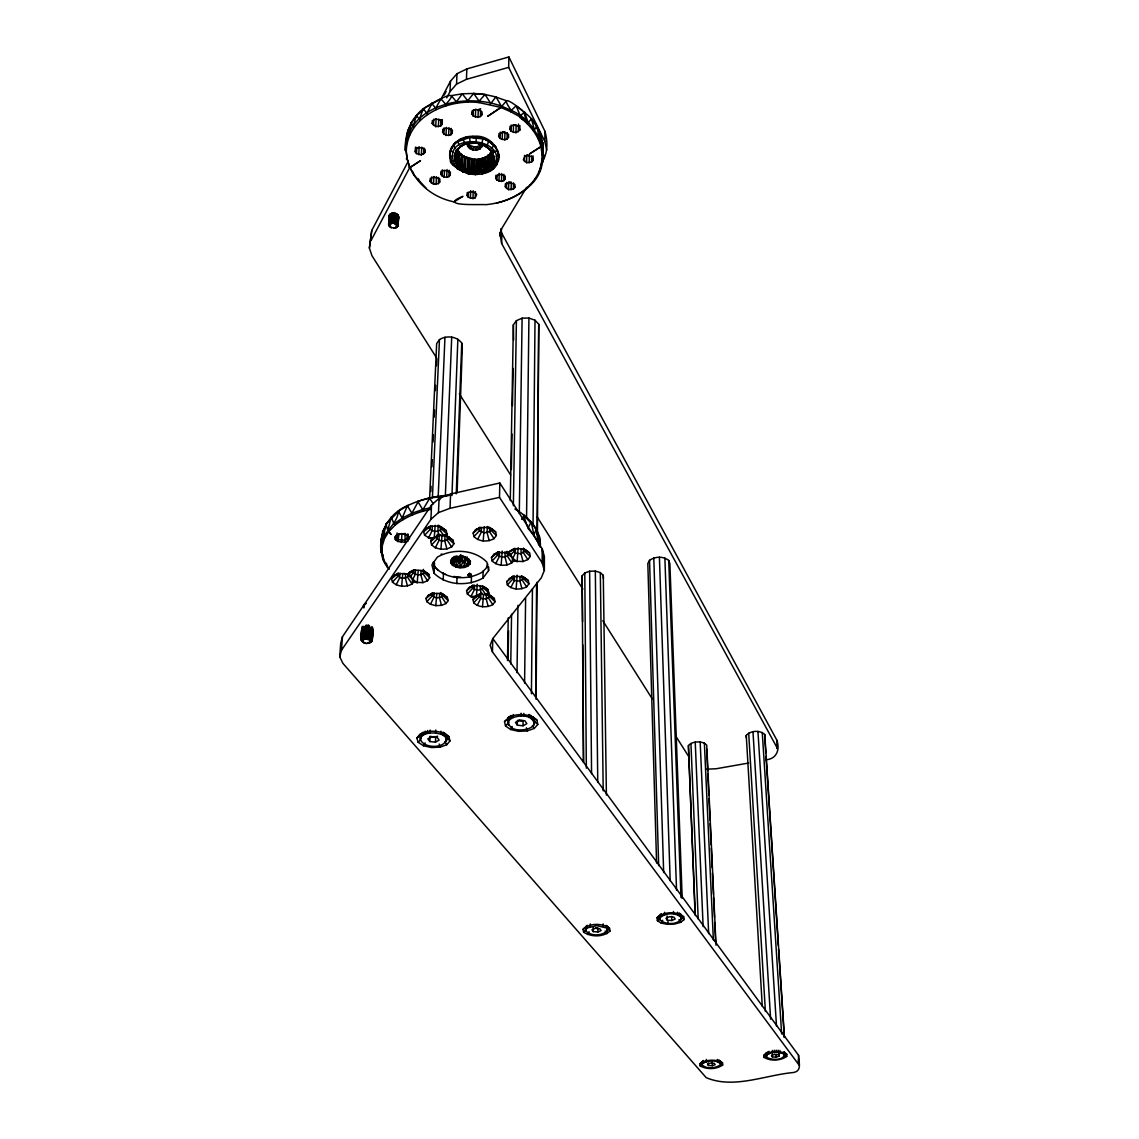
<?xml version="1.0" encoding="UTF-8"?>
<svg xmlns="http://www.w3.org/2000/svg" width="1139" height="1139" viewBox="0 0 1139 1139"><rect width="100%" height="100%" fill="white"/><g stroke="black" fill="none" stroke-linecap="round" stroke-linejoin="round"><path stroke-width="1.5" d="M784.401 1052.365L786.807 1054.287L786.736 1056.451C780.3 1060.808 770.676 1061.391 763.956 1057.348L763.956 1055.184L766.077 1053.091M492.461 651.935L490.14 645.286L492.717 638.68L541.324 577.786L544.342 570.44L544.414 556.515L542.249 548.884L499.822 483.007L450.574 493.999L439.084 498.341L431.539 505.061L342.455 636.772L340.703 643.321L339.735 656.747L342.867 663.297L706.18 1077.636C733.587 1089.34 765.323 1074.988 793.598 1072.497C802.668 1070.817 798.382 1061.505 798.581 1055.383L492.76 638.523L492.461 651.935L799.265 1065.321M541.367 163.091C548.001 153.922 547.959 141.777 544.926 131.27L508.891 56.95L466.833 68.924L456.981 73.722L450.474 81.196L440.537 100.047M451.884 559.121L451.856 561.798C455.116 567.464 465.025 567.706 469.069 562.794L469.296 560.545L467.773 558.409L470.393 561.385L470.136 563.933C465.936 569.087 457.607 568.632 452.439 565.2L450.702 562.808L450.916 560.26L453.037 558.067L457.138 556.373L453.037 558.067M544.115 158.549L544.143 155.146M546.72 150.191L544.855 141.549L544.926 131.27M531.116 718.524C524.666 712.701 500.078 717.584 511.326 727.494C517.761 733.189 542.121 728.462 531.116 718.524L531.144 715.548M531.429 693.779L532.44 588.82M533.052 524.794L535.017 320.23L528.923 318.037L522.103 318.18L516.408 320.657L513.376 324.757L510.286 500.619M532.767 719.677L532.796 716.716L533.949 718.026L533.92 720.987M533.949 725.159L534.547 720.83M534.518 723.778L534.533 719.407M535.672 697.153L536.597 583.481M537.024 531.984L538.733 324.188L535.017 320.23M536.099 699.346L537.038 582.342M537.437 534.476L538.733 324.188M543.944 569.044L542.136 562.808L542.249 548.884L544.342 570.44M533.024 160.499L532.084 156.755L527.329 155.417L524.979 156.228L523.356 159.787L526.645 162.706L531.571 162.094L533.024 160.499L533.08 155.858M529.009 717.556L529.037 714.594M522.331 577.103L522.288 580.178L526.602 586.841C520.608 590.045 512.322 589.959 507.353 584.933L506.684 581.63L512.009 576.918M521.064 716.217L521.107 713.256M523.484 548.101L523.413 552.757L527.827 559.576L523.029 561.541L513.618 561.128C508.179 566.866 497.643 566.496 492.148 560.957L491.436 557.541L493.771 554.422L498.398 551.874L491.436 557.541M529.236 162.905L529.336 155.175L526.759 154.975L526.645 162.706M523.015 725.799L523.072 721.058L517.419 720.432L517.348 725.173L523.015 725.799L526.844 723.649L525.022 720.873L519.341 720.232L515.497 722.397L517.348 725.173M523.883 716.374L523.912 713.413M524.595 683.101L525.606 598.032M526.545 518.288L528.923 318.037M531.571 162.094L531.642 155.915M777.069 748.337L776.898 740.25L501.886 233.438L500.719 228.797M776.898 740.25C780.101 749.562 776.741 759.144 765.764 759.784M518.16 547.674L517.134 561.826L508.578 554.593L508.25 552.885L510.884 554.65L513.618 561.128M517.006 672.651L517.974 605.293M519.299 513.134L522.103 318.18M524.495 161.567L524.581 155.388M520.01 576.519L519.939 581.118L521.904 588.721M521.092 549.083L521.021 553.739L523.029 561.541M512.721 576.135L512.664 579.21L507.353 584.933M510.03 126.329L509.973 129.447L511.155 131.298L515.981 132.679L519.825 130.188L519.897 125.532M513.646 548.642L513.589 551.746L510.884 554.65L506.471 551.475M511.098 718.438L511.14 715.477M514.458 575.964L514.387 580.563L510.813 587.624M515.426 548.5L515.355 553.155L512.678 558.452L511.795 562.951L507.396 556.159L507.481 551.504M513.162 717.499L513.219 714.523M517.149 575.124L516.138 589.005M505.374 183.749L505.317 186.824L508.578 189.658L513.418 189.06L514.842 187.508L514.899 184.433M515.981 132.679L516.124 124.906L513.49 124.706L513.347 132.48M507.481 660.492L508.236 617.865M508.079 659.21L508.578 630.835M511.383 469.467L511.995 434.002M512.479 405.641L513.134 368.395M513.618 340.02L513.376 324.757M507.852 723.678L507.866 719.307L509.517 716.616L509.475 719.592M508.364 720.873L508.407 717.912M518.359 131.839L518.487 124.066M508.478 725.059L507.866 719.307M510.756 664.009L511.568 614.192M513.362 505.673L516.408 320.657M382.163 553.084L381.081 552.144C378.333 532.184 389.31 512.849 408.218 505.36L398.436 511.098C397.354 524.908 383.017 531.201 381.223 544.684L382.305 545.738L382.163 553.084L384.042 560.36L387.872 567.379C380.625 559.833 380.511 548.514 381.48 538.69L382.69 537.836M493.073 150.818L490.055 154.534L489.927 166.92L488.332 169.028L486.951 168.971L485.043 168.145L485.385 156.826L490.026 155.217L493.059 151.501M492.418 151.373L492.005 164.372L490.083 164.116L490.169 166.764L488.332 169.028L489.77 170.651L481.384 173.897C510.343 169.967 498.91 133.206 472.984 136.353C460.469 135.527 445.776 146.518 450.603 160.072C447.143 165.91 478.679 178.795 466.99 172.715M511.126 189.843L511.283 182.14L508.734 181.955L508.578 189.658M505.104 552.486L505.018 557.142L507.04 564.901M513.418 189.06L513.532 182.895M488.574 156.157L484.146 158.321L483.89 170.708L486.88 169.953L488.36 171.234L493.102 168.757L498.626 159.901L498.782 154.861L495.636 146.475L491.322 143.486L491.507 142.318L479.733 137.036L472.956 137.577L472.984 136.353L455.329 142.432L449.976 151.459L450.603 160.072L453.251 164.799L463.929 172.174L457.451 168.871L453.479 163.674L453.251 164.799M455.287 165.682C436.536 127.71 520.053 139.029 489.813 170.309L493.102 168.757L489.77 170.651L487.392 168.6L487.649 156.641L480.345 159.716L475.988 160.001M498.996 133.505L498.925 136.694L500.078 138.488L504.791 139.826L507.083 139.015L507.211 132.637M542.136 562.808L499.508 497.373L499.822 483.007M544.855 141.549L508.663 67.372L508.891 56.95M506.456 188.547L506.584 182.397M499.452 551.902L499.352 556.558L495.707 563.762M507.083 139.015L508.507 137.42L508.564 134.231M502.199 551.077L501.16 565.2M511.155 131.298L511.269 125.076M777.467 748.465L501.658 243.504L501.886 233.438M495.864 175.292L495.778 178.467L496.917 180.161L501.516 181.428L503.751 180.66L503.894 174.338M504.791 139.826L504.961 131.853L502.413 131.668L502.228 139.627M503.751 180.66L505.132 179.136L505.203 175.976M497.643 552.045L497.586 555.149L492.148 560.957M489.613 528.581L489.528 531.728L494.013 538.662C487.791 542.178 479.092 541.893 473.952 536.583L473.169 533.024L475.518 529.777L480.302 527.272L473.169 533.024M488.645 570.539L486.823 562.082C474.109 549.169 452.696 548.428 437.39 557.071L431.909 564.844L434.073 573.273C446.844 585.702 467.716 586.485 482.922 578.142L488.645 570.539L488.731 567.065M488.645 593.504L488.531 598.075L492.788 604.652C486.851 607.813 478.736 607.642 473.739 602.802L472.998 599.598L474.038 597.69L482.053 593.148L476.429 595.968L470.863 596.665L467.332 594.003L466.577 590.757L468.798 587.781L473.383 585.204L466.577 590.757M499.01 181.258L499.195 173.356M500.078 138.488L500.235 132.11M501.658 243.504L499.765 232.427M501.516 181.428L501.687 173.541M457.195 151.131C459.914 154.548 463.416 157.438 467.474 157.623L468.755 158.933L471.076 158.634L472.699 159.716L472.386 172.174L470.863 172.502C448.182 170.565 451.428 142.019 472.116 142.802C486.026 140.296 503.011 158.278 488.332 169.028L489.827 166.906L490.055 154.534L492.205 152.441M471.076 158.634L470.678 169.953L472.386 172.174L472.927 159.745L480.345 159.716L484.573 158.221L485.385 156.826L484.203 170.651L476.714 172.843L465.296 170.907L463.772 167.419L464.199 156.1M482.922 578.142L483.093 571.194M484.289 526.617L483.192 540.982M483.506 594.558L482.509 606.76M487.278 526.474L487.122 532.739L489.186 540.683M486.353 594.43L486.239 599L488.204 606.489M496.917 180.161L497.031 175.42M415.208 151.772L416.632 148.184L418.938 147.358L423.808 148.711L425.004 152.498L421.345 154.932L416.475 153.58L415.208 151.772L415.479 147.116M456.07 556.387L456.198 561.356M470.863 172.502L468.741 171.334L469.183 158.99L468.143 171.163L468.755 158.933L468.4 171.405L470.678 169.953L470.863 172.502L472.087 171.975L472.699 159.716L463.459 157.025M490.169 154.562L488.175 155.018L487.862 166.337L489.927 166.92L491.578 165.967L492.247 152.014L490.026 155.217L485.684 157.353L487.435 156.684L486.88 169.953L482.352 171.875L476.714 172.843L472.614 172.117L474.436 170.366L474.821 159.047L474.536 160.101L468.755 158.933M460.811 561.783L460.839 555.206M465.58 556.729L465.481 561.655M479.59 527.542L479.505 530.674L473.952 536.583M492.247 152.014L490.396 152.783L490.026 166.906L490.382 154.477M490.169 166.764L490.354 159.659M479.092 594.088L479.006 597.135L473.739 602.802M481.47 527.428L481.341 532.141L477.625 539.487M480.074 585.603L480.943 593.974L490.895 595.896L494.354 598.544L495.052 601.748L492.788 604.652M490.197 166.536L492.176 164.187L491.934 150.234L492.518 155.075M492.504 151.587L491.578 165.967L490.083 164.116M492.561 151.06L492.432 158.791L493.714 161.923L492.005 164.372L492.418 151.9L490.51 154.335L490.396 152.783M480.914 592.365L480.743 598.459L477.227 605.421M476.002 142.916L484.047 145.137L487.862 147.956C490.297 149.237 495.351 153.922 492.432 155.915L493.856 158.349L493.714 161.923L492.176 163.945L493.5 158.264M482.324 586.201L482.253 589.262L485.385 594.117L490.895 595.896L487.563 593.69L494.354 598.544M455.685 561.328L455.757 556.33M472.742 585.247L472.642 588.308L467.332 594.003M474.536 585.062L474.408 589.646L470.863 596.665L474.038 597.69M487.307 168.729L487.649 156.641M489.827 166.906L487.563 168.586L488.175 155.018M477.241 584.222L476.429 595.968L472.998 599.598L479.761 594.074M716.018 945.242L706.75 745.148L704.372 743.098C699.175 741.247 692.412 741.261 688.412 745.561L695.075 914.176M480.672 171.59L482.352 171.875L483.776 170.651L484.146 158.321L482.124 158.136C483.619 165.312 482.48 176.488 472.386 172.174L472.927 159.745L465.253 157.638L464.669 170.038L461.566 168.188L461.936 155.744L461.366 168.145L464.456 169.768L465.054 157.552L464.669 170.038L467.061 168.956L467.474 157.623M480.501 171.775L481.057 159.246L482.124 158.136M471.275 582.897L471.475 575.964M484.004 170.722L484.573 158.221M457.252 150.804L459.117 151.701L459.159 153.808L461.366 154.092L461.765 155.63L461.366 168.145L461.366 154.092L459.174 153.395L457.081 150.675L462.391 156.214M457.223 150.448L463.488 156.328L474.564 159.417L473.126 159.702L472.699 172.046L476.33 172.288L476.728 159.873M472.016 110.953L471.902 114.085L473.126 115.964L478.038 117.374L478.295 109.572L480.672 108.718M473.126 159.702L472.614 172.117L476.714 172.843L477.141 159.787L484.146 158.321L476.956 159.859M470.136 563.933L467.517 559.947L464.128 561.299L464.385 567.478M464.769 561.712L464.926 556.786L461.039 556.088L468.684 558.978M465.011 561.741L465.182 556.772M465.267 561.712L465.438 556.757M476.33 172.288L478.195 170.209L478.551 158.891M478.038 117.374L480.416 116.52L480.615 110.284M467.189 143.557L467.688 146.319C470.236 150.305 475.846 151.174 479.846 148.938L480.63 145.393M466.99 560.303L467.104 556.957M484.146 158.321L480.345 159.716L485.684 157.353M476.714 172.843L480.074 171.718L480.459 159.375L480.288 171.818L480.686 159.389L480.174 171.775L478.195 170.209M480.416 116.52L481.868 114.84L481.968 111.722M493.401 158.392L493.714 161.923L492.874 153.096L487.378 147.102L489.855 149.28M456.967 153.793L456.896 164.529L460.498 168.159L464.669 170.038M472.087 171.975L472.514 159.631M460.128 561.769L460.355 555.191M460.355 561.812L460.583 555.191M475.376 117.175L475.646 109.372L480.772 110.896L481.868 114.84M460.854 561.798L461.081 555.22M467.232 192.477L467.118 195.552L468.3 197.261L472.984 198.542L473.24 190.854M462.662 562.324L462.875 555.633M472.984 198.542L475.248 197.773L475.447 191.623M472.699 172.046L476.116 172.16L476.529 159.816M430.101 181.372L431.524 177.898L433.802 177.1L438.572 178.41L439.711 182.069L438.358 183.621L433.532 184.233L430.101 181.372L430.257 178.282M432.194 123.553L433.674 119.851L436.023 118.997L440.964 120.392L442.131 124.308L440.736 125.973L435.724 126.614L432.194 123.553L432.35 120.435M463.772 167.419L460.498 168.159L456.896 164.529L455.301 160.215L455.415 157.082M456.269 493.813L461.736 343.038C456.711 336.162 446.417 335.236 439.455 339.593L436.65 343.608L429.645 497.957M454.048 561.456L454.233 556.43L453.906 559.833M468.77 158.492L468.143 171.163L465.296 170.907L465.467 157.666L468.585 158.819M457.095 492.746L462.32 347.552L461.736 343.038M468.3 197.261L468.456 192.662M456.782 583.624L457.024 576.69M473.126 115.964L473.354 109.728M470.435 198.357L470.706 190.683M458.305 562.153L458.476 557.128M487.478 168.615L487.819 156.527M456.867 153.651L456.511 163.048L458.661 163.034L458.504 165.454L458.149 163.076L456.896 164.529M457.252 149.693L457.522 149.038L457.066 160.371L455.372 160.229L454.376 155.829L455.728 151.53L458.419 149.28C460.911 143.728 470.094 142.446 475.917 142.916L464.555 144.368M451.955 495.508L457.864 339.18M445.918 737.474L442.943 735.082L443.057 732.135L446.018 734.541L445.918 737.474C448.296 750.573 415.536 748.878 420.761 734.441L420.334 740.108M464.926 157.41L464.456 169.768L461.679 168.159L462.149 155.815L464.313 156.314M444.68 736.207L444.794 733.26M446.26 741.546L446.83 737.26M446.716 740.208L446.716 735.894M389.182 215.926L388.812 225.465L391.247 227.7L395.39 227.828L396.799 225.451L393.482 223.087L393.923 212.908M394.421 223.272L395.19 213.121M443.199 580.121L443.47 573.173M445.05 534.817L444.794 541.068L446.887 548.955L451.628 546.962L453.892 543.787L453.066 540.27L447.114 535.956M459.373 153.494L458.775 165.853L460.925 165.426L460.498 168.159L461.679 155.474L459.686 153.58M447.342 535.373L447.171 540.071L451.628 546.962M442.943 735.082L440.793 734.142L440.907 731.195M339.735 656.747L341.486 650.241L430.912 519.313L438.472 512.621L450.033 508.307L450.574 493.999M446.687 97.854L450.019 91.576L456.554 84.115L466.435 79.331L466.833 68.924M484.374 158.293L483.89 170.708L481.783 169.455L482.352 171.875M393.482 223.087L392.514 223.087L392.3 221.379L392.642 212.95M395.29 223.643L396.372 213.562M455.529 156.698L456.483 162.72L457.066 160.371M440.409 527.272L440.28 530.404L443.569 535.487L449.336 537.366C443.584 534.49 436.579 534.718 431.738 539.317L430.713 541.395L431.596 544.912L435.354 547.788L440.935 549.269L446.887 548.955M456.91 154.206L456.511 163.048L454.788 160.3L455.315 156.954M456.369 149.793L456.169 154.662L454.703 157.011L454.788 160.3L456.483 162.72L456.853 153.893M455.187 160.086L455.358 156.556L454.788 160.3L454.76 157.139L455.244 159.759L456.554 149.437M439.668 593.291L439.483 597.861L441.491 605.364L446.018 603.528L448.168 600.623L447.356 597.406L440.622 592.536M442.074 534.974L440.935 549.269M440.793 734.142L435.625 733.003L435.753 730.056M435.497 742.172L435.682 737.46L437.49 736.42L435.682 737.46L430.044 736.848L429.844 741.56L435.497 742.172L439.127 740.079L437.105 737.36L430.029 736.335M445.377 495.28L451.713 337.03M459.117 151.701L458.775 165.853L459.188 153.11M441.861 593.889L441.747 596.936L446.018 603.528M361.974 629.055C358.856 636.388 361.319 646.838 370.346 642.424L370.047 640.132L366.103 639.036L366.502 625.254M367.982 625.283L367.228 639.079M368.31 639.292L369.435 625.525M440.836 174.452L442.259 171.035L444.481 170.266L449.15 171.548L450.247 175.135L448.908 176.673L444.167 177.257L440.836 174.452L440.992 171.291M442.615 132.451L444.068 128.878L446.36 128.052L451.144 129.405L452.254 133.178L450.887 134.786L446.032 135.413L442.615 132.451L442.772 129.262M452.254 133.178L452.397 129.988M434.073 573.273L434.514 562.823M420.633 737.389L423.139 735.011L427.467 733.402L427.595 730.455M434.144 592.75L433.945 597.32L430.442 604.296L426.84 601.677L425.972 598.459L428.093 595.526L432.792 592.921L425.972 598.459M438.202 496.49L444.965 337.172M437.348 534.333L437.148 539.032L431.596 544.912M438.472 512.621L439.084 498.341M456.554 84.115L456.981 73.722M438.159 525.15L437.903 531.429L438.956 535.401L440.209 534.661L434.258 537.523L430.713 541.395L437.832 535.672M427.467 733.402L430.072 732.975L430.2 730.028M436.821 593.433L435.796 605.649L430.442 604.296M439.284 534.219L439.028 540.484L435.354 547.788M455.329 156.413L454.788 160.3M455.244 159.759L455.386 156.228M369.278 639.648L370.218 637.968L370.673 627.689M391.247 227.7L389.737 225.451L391.602 223.272L391.46 213.235M396.016 224.155L396.97 222.803L397.354 214.217M430.328 526.218L430.186 529.364L424.591 535.273L431.738 539.317M430.912 519.313L431.539 505.061M450.019 91.576L450.474 81.196M421.629 736.121L421.757 733.189M432.421 497.729L439.455 339.593M446.687 177.442L447.043 169.54M448.609 135.598L448.965 127.625M432.279 526.104L432.08 530.817L428.378 538.192L434.258 537.523L435.169 525.293M423.139 735.011L423.281 732.064M448.908 176.673L449.193 170.337M450.887 134.786L451.172 128.408M425.118 734.086L425.246 731.138M450.247 175.135L450.389 171.975M432.293 592.949L432.165 596.01L426.84 601.677M455.771 561.342L455.984 556.373M798.638 1062.473L798.581 1055.383M366.103 639.036L365.021 639.15L364.537 637.299L365.007 627.133M443.84 134.26L444.139 127.881M442.032 176.175L442.331 169.839M444.167 177.257L444.466 170.935M446.032 135.413L446.388 127.426M430.841 491.578L431.083 486.253M431.966 466.776L432.279 459.7M433.076 441.989L433.404 434.899M434.201 417.187L434.514 410.111M435.397 390.62L435.639 385.309M436.508 365.833L436.835 358.742M455.329 156.826L455.187 159.973L454.76 157.139M461.195 167.832L461.765 155.63M465.467 157.666L464.897 170.067L465.253 157.638L468.741 159.189M492.646 153.836L492.432 158.791L494.169 157.495L493.429 155.274M440.736 125.973L441.035 119.737M438.358 183.621L438.657 177.456M421.131 570.34L420.917 574.967L422.982 582.627L427.566 580.733L429.716 577.715L428.848 574.369L423.053 570.169M442.131 124.308L442.359 119.638M439.711 182.069L439.853 178.98M423.423 569.386L423.21 574.013L427.566 580.733M461.566 168.188L462.149 155.815M365.021 639.15L364.067 639.42L363.27 637.655L363.797 626.991M390.819 223.628L390.051 222.105L390.463 213.762M370.047 640.132L371.243 638.609L371.827 626.592M398.095 215.029C396.671 219.015 400.942 228.184 393.752 228.199M413.585 569.956L413.429 573.045L410.709 575.921L413.656 582.243L422.982 582.627M435.724 126.614L436.123 118.826M433.532 184.233L433.902 176.517M415.507 569.785L415.279 574.412L412.66 579.609L412.005 584.008C405.925 587.411 397.625 586.941 392.457 582.086L391.489 578.769L393.553 575.736L398.451 573.173L391.489 578.769M438.387 126.813L438.771 119.025M436.095 184.418L436.465 176.702M418.241 570.497L417.187 582.926L408.702 575.807L408.232 574.141L410.709 575.921L408.659 574.369L403.961 573.529L398.123 573.814L393.553 575.736M606.916 926.05L609.522 928.143L610.006 931.061C603.143 937.397 591.198 937.141 583.609 932.172L587.197 927.915L587.169 925.338L585.674 927.132L586.058 928.997M408.858 572.718L408.702 575.807L405.37 578.27L399.746 577.701L397.411 574.682M433.461 125.418L433.774 119.182M431.339 183.108L431.638 176.944M496.476 203.055C515.554 198.941 537.608 184.917 541.523 163.233L542.491 162.649C544.627 147.244 542.378 130.658 531.5 118.783C527.87 114.427 493.927 86.123 511.297 110.426C539.373 122.272 555.206 162.023 530.56 185.088C518.9 196.976 501.744 203.112 486.04 204.664C480.914 204.066 436.422 206.885 462.947 196.335L454.091 201.902M607.443 929.68L606.133 925.324L607.4 927.103L607.372 930.62C602.374 936.13 590.443 936.457 585.645 930.648L585.702 929.709M371.912 636.374L372.182 631.063M366.701 643.45L372.14 640.944L372.567 627.318M396.571 226.818L397.725 226.348L397.895 223.03M407.264 534.02L406.993 539.217L408.118 540.968L405.157 542.249L397.81 541.495L395.375 539.658L394.749 537.437L397.383 534.761L394.749 537.437M405.612 573.643L405.37 578.27L407.449 585.902M408.26 534.134L408.089 537.608L404.616 540.242L398.735 539.644L396.301 536.384M407.805 574.227L407.648 577.316L412.005 584.008L413.656 582.243M401.967 533.451L401.384 542.435M399.988 573.088L399.746 577.701L396.173 584.805M423.637 154.107L423.964 147.899M425.004 152.498L425.16 149.394M402.722 573.785L401.668 586.201M404.986 533.308L405.157 542.249M540.242 546.791C541.723 530.076 528.425 516.679 514.913 509.048M363.683 642.624L362.245 638.196L362.828 627.561M389.737 225.451L388.613 224.54L389.709 214.474M396.799 225.451L398.024 224.54L398.508 215.94M409.841 167.518L408.944 167.006L409.912 167.661L420.533 160.656L409.841 167.518L407.192 159.432L406.267 151.16L405.327 150.405C404.487 134.601 410.567 118.613 423.295 108.817C427.623 105.457 465.395 83.403 445.691 104.347C382.789 122.642 401.91 191.537 454.219 201.888M397.084 532.967L396.799 538.178L395.375 539.658M418.725 154.733L419.152 146.974M399.02 534.433L397.81 541.495M398.052 573.259L397.881 576.348L392.457 582.086M421.345 154.932L421.757 147.173M370.716 641.883L372.14 640.944L372.738 630.337M416.475 153.58L416.831 147.372M453.934 557.597L450.702 562.808L452.425 562.908L453.066 558.822L459.971 561.555L460.028 567.792L459.829 566.154M389.011 222.02L388.812 225.465L389.894 226.148M370.801 641.285L372.239 640.146L372.837 629.839M396.813 226.148L398.052 225.479L398.536 217.179M467.118 195.552L468.599 192.149L473.425 191.551L476.743 194.37L475.248 197.773M471.902 114.085L473.468 110.326L475.846 109.472M469.069 562.794L469.268 559.477M362.572 640.915L361.262 639.662L362.316 626.493M362.643 641.513L361.376 640.46L362.017 630.152M389.851 224.767L388.755 223.628L389.282 215.314M398.194 215.171L397.668 223.628L396.529 224.767M372.239 640.146L372.909 629.554M398.052 225.479L398.593 216.866M490.154 104.347L495.792 97.014L506.542 100.759L500.833 107.422L479.035 102.595L479.12 101.115L485.029 94.509L496.091 96.972L501.231 106.012L511.297 110.426L516.095 105.77L520.338 115.979L519.655 117.232C529.521 124.607 537.793 134.559 540.954 146.675L529.55 153.936L541.965 145.949L542.819 142.888L541.837 142.261L539.829 134.032L540.769 134.53L541.965 145.949L540.954 146.675M368.253 625.297L367.484 637.214L371.926 639.349L370.559 640.688M372.14 640.944L372.795 630.636M398.024 224.54L398.579 216.253M361.262 639.662L361.974 629.34L362.914 627.916L367.883 626.891L370.559 627.546L372.382 628.813L372.866 630.337L371.898 631.732M486.88 169.953L485.043 168.145L484.317 170.437L486.88 169.953L486.951 168.971M388.613 224.54L389.182 216.239M397.725 226.348L398.308 217.763M371.926 639.349L372.667 628.742M372.368 631.376L371.641 641.684L370.346 642.424M436.55 357.831L371.955 255.691L369.378 248.074L371.755 230.448L408.218 161.325M341.486 650.241L342.455 636.772M369.378 248.074L371.755 230.448M388.755 223.628L389.381 215.029M361.376 640.46L362.145 629.853M398.266 215.328L397.668 223.628L394.863 221.635L392.3 221.379L389.253 222.788L390.221 224.141M476.088 141.193L476.344 137.563L479.733 137.036M467.317 564.574L467.987 566.097L467.517 559.947M607.372 930.62L607.4 927.103M362.786 640.332L361.561 638.879L362.444 626.849M363.839 607.955L364.096 604.51L366.018 603.328L363.597 605.265L363.825 606.888M371.243 638.609L372.04 627.988M541.523 163.233L542.136 155.032L540.982 146.76M397.326 223.685L397.07 227.117L396.087 227.387M495.778 178.467L497.302 175.064L499.551 174.281L504.164 175.563L505.132 179.136M498.925 136.694L500.491 133.135L502.783 132.309L507.51 133.662L508.507 137.42M362.444 634.167L362.715 630.636M389.253 222.788L389.922 214.217M361.561 638.879L363.184 626.194M396.97 222.803L397.639 214.474M370.218 637.968L371.015 627.86M505.317 186.824L506.883 183.379L509.176 182.582L513.86 183.892L514.842 187.508M509.973 129.447L511.596 125.76L513.974 124.92L518.829 126.315L519.825 130.188M362.245 638.196L363.27 637.655L364.11 627.39M390.051 222.105L390.762 213.562M396.016 222.119L396.714 213.762M368.936 637.498L369.776 627.361M363.27 637.655L364.537 637.299L365.562 625.354M364.537 637.299L365.989 637.142L367.014 625.24M368.495 625.339L367.484 637.214L365.989 637.142M391.09 221.621L391.844 213.121M394.863 221.635L395.603 213.249M392.3 221.379L393.055 212.908M393.596 221.379L394.35 212.95M482.153 143.841L481.868 146.732L479.846 148.938L477.013 146.646L479.946 145.507M406.267 151.16C407.406 115.822 448.14 98.837 479.035 102.595M381.223 544.684L382.676 531.258L386.448 524.808M469.496 575.878L469.752 573.543C475.077 576.377 464.228 576.149 469.752 573.543L471.275 574.597M365.377 603.798L363.512 606.076M659.566 919.13L659.609 915.571L659.566 919.13C663.866 925.523 682.233 925.494 681.521 915.557L680.851 920.056M487.563 168.586L487.862 166.337M540.954 164.287L540.128 170.679L539.188 171.135M407.121 142.916L406.182 142.033L407.719 130.658L410.823 125.518M539.986 546.748L540.399 543.816L539.274 542.876M659.638 915.386L657.032 917.721L657.374 920.696L661.232 923.117L667.568 924.327L667.995 921.309M482.267 143.998L481.868 146.732L481.882 143.486L479.846 148.938M500.833 107.422L487.563 116.392L501.018 107.507L501.231 106.012C483.434 99.819 463.815 99.065 445.691 104.347L440.95 98.78L435.739 108.177L436.265 109.543M490.126 149.508L492.874 153.096L492.005 152.669M493.372 161.069L493.799 158.492L493.415 161.396M451.77 161.453L449.706 155.018L451.813 146.632L451.984 147.757L454.447 143.5L453.336 145.479L455.372 148.298M382.305 545.738L384.526 538.519L383.459 537.366L385.95 524.04L399.405 510.642M702.037 1064.794L702.621 1061.149L702.037 1064.794C706.337 1069.322 715.762 1068.496 720.489 1064.709L720.289 1061.078L722.567 1062.901L722.681 1065.022C716.346 1069.464 706.821 1069.735 700.129 1065.905L699.958 1063.783L702.122 1061.705L702.179 1064.097M468.257 143.628L469.795 148.64L470.008 145.507L473.667 146.689L476.657 150.12L477.326 146.689L473.525 146.732L473.027 150.021L468.257 143.628L467.688 146.319L467.417 142.859M381.081 552.144L382.049 547.66M409.741 134.915L408.83 133.918L411.25 122.727L417.372 115.153L416.475 115.381L413.229 126.258L414.083 127.369M405.327 150.405L405.968 138.944L407.022 138.275L405.968 138.944L406.182 142.033M538.277 535.515L539.388 536.341L538.035 542.349L538.847 545.325M482.025 142.432L482.95 138.944L486.068 139.086L485.926 140.282L488.773 140.695L487.378 144.824M392.314 516.707L391.232 517.263L387.758 530.375L390.976 534.39L387.758 530.375L385.95 524.04M408.659 574.369L409.186 572.419L414.027 569.842L408.659 574.369L403.961 573.529M454.817 156.698L455.728 151.53C459.188 146.162 465.41 143.13 471.802 142.816M765.963 1056.209L766.02 1053.205L766.177 1056.892C770.889 1060.466 786.01 1061.064 784.415 1052.45L783.817 1051.81L784.771 1055.44M499.694 235.787L501.972 228.156L526.702 187.309M458.291 148.397L460.882 146.276M465.296 170.907L465.723 169.654L468.143 171.163L467.061 168.956M491.877 168.515L496.675 164.657L498.953 156.356L498.199 151.302L493.742 145.351L488.902 141.606M420.049 120.506L419.294 119.296L423.295 108.817L440.95 98.78M536.312 528.98L533.935 535.131L538.035 542.349L536.312 528.98L523.356 514.771L527.414 526.674M455.757 566.98L459.971 561.555L464.128 561.299L467.175 564.716M530.689 118.513L531.5 118.783L527.3 123.667L526.275 120.791L521.904 119.125L524.296 119.182L510.756 111.764L511.297 110.426M487.791 564.132L486.111 568.247L482.537 571.878L483.477 571.365C468.627 581.018 445.221 580.036 433.646 565.684L438.088 570.326M388.84 531.557L394.962 525.264L394.051 523.912L402.167 518.145L407.378 505.744C420.291 499.551 434.443 495.949 448.766 495.308M427.509 114.498L426.854 113.202L432.194 103.179M398.436 511.098L402.167 518.145L411.905 513.276L418.497 501.032M445.99 536.227L447.043 534.134L446.189 530.56L439.084 525.535M468.684 575.665L469.752 573.543L471.389 575.095M423.58 745.789L431.567 747.554L440.053 747.17L446.801 744.721L450.019 740.863L448.823 736.591C440.864 730.042 429.061 729.828 420.006 734.157L416.86 738.072L418.184 742.329L423.58 745.789L425.061 742.884M510.642 715.776L504.506 721.585L505.502 725.97L510.671 729.529L512.18 726.568M587.624 934.535L589.077 931.745M661.232 923.117L662.713 920.284M531.244 521.89L527.87 528.297L533.935 535.131L531.244 521.89L530.233 521.278M444.167 95.149L446.104 91.49M371.029 240.543L410.111 166.849M682.204 898.443L669.889 563.634L668.721 560.431C663.311 556.046 655.096 556.359 649.543 560.317L647.82 563.506L656.591 863.035M538.092 138.631L540.769 134.53M487.72 594.857L488.802 592.949L488.09 589.689C483.078 584.72 474.792 584.521 468.798 587.781M407.378 505.744L411.905 513.276L423.025 509.432L429.973 497.786M607.329 928.057L606.831 931.545M384.526 538.519L388.769 531.642M439.455 499.993L442.331 495.721M521.676 519.341L524.253 515.298M659.68 918.162C664.72 912.695 677.05 911.926 681.62 918.148M423.665 531.714L425.901 528.453L430.855 525.947L423.665 531.714L424.591 535.273M446.189 530.56L440.964 527.001L441.405 528.781L440.28 530.404L434.899 531.586L430.186 529.364L429.73 527.571M428.848 574.369L423.836 570.824L424.278 572.504L423.21 574.013L418.013 575.11L413.429 573.045L412.973 571.365M453.066 540.27L447.869 536.711L448.296 538.476L447.171 540.071L441.818 541.224L437.148 539.032L436.721 537.281M491.749 148.184L493.742 145.351L495.636 146.475M456.668 103.336L456.44 101.855L462.306 93.811L473.653 93.441L485.029 94.509L490.411 102.88M447.356 597.406L442.402 593.86L442.815 595.483L441.747 596.936L436.636 598.003L432.165 596.01L431.738 594.387M494.013 538.662L496.39 535.444L495.679 531.885L492.02 528.937L488.517 526.859L490.71 530.105L489.528 531.728L484.118 532.895L479.505 530.674L479.12 528.895M456.34 565.499L455.984 560.659L452.439 565.2L452.938 563.449L450.702 562.808M458.205 148.526L455.258 153.651L456.255 151.16M488.09 589.689L483.007 586.158L483.363 587.781L482.253 589.262L477.07 590.344L472.642 588.308L472.272 586.685M508.578 554.593L507.396 556.159L502.071 557.284L497.586 555.149L497.23 553.44M508.051 552.856L514.458 548.457L508.051 552.856L498.555 552.429L493.771 554.422M533.493 130.857L536.982 126.429L532.483 121.019M489.3 595.014L489.656 596.608L486.239 599L480.743 598.459L478.636 595.54M527.827 559.576L530.247 556.458L529.621 553.013L524.31 549.468L524.623 551.191L521.021 553.739L515.355 553.155L513.262 550.023M506.684 581.63L513.504 576.049M526.602 586.841L528.966 583.851L528.354 580.563L523.157 577.017L523.47 578.669L519.939 581.118L514.387 580.563L512.336 577.558M493.742 158.036L493.429 155.402L492.86 156.613L494.169 157.495M467.759 102.268L467.688 100.773L473.653 93.441L479.12 101.115M460.113 566.211L464.128 561.299M763.956 1057.348L766.077 1054.828M700.129 1065.905L702.25 1063.399M657.374 920.696L660.535 917.052M766.163 1055.511C770.875 1051.596 778.563 1051.582 783.974 1054.116M510.671 729.529L518.615 731.338L527.229 730.939L534.248 728.433L537.807 724.461L536.925 720.076L533.066 717.228M505.502 725.97L508.862 722.283M407.52 574.227C411.734 569.173 419.479 569.6 425.16 571.621M418.184 742.329L420.433 739.894M583.424 761.92L582.114 575.836L584.791 572.96L589.632 571.223L595.327 571.095L600.324 572.604L603.286 575.352L603.428 578.584M468.143 575.252L469.752 573.543L471.048 575.551M473.568 93.54L485.029 94.509M494.782 152.256L497.117 149.878M520.338 115.979L524.495 111.836L528.083 122.499M418.483 114.071L424.078 108.689M453.336 145.479L460.298 139.157L460.398 140.353L461.822 138.631L463.174 139.001L466.335 137.079L482.95 138.944M746.301 737.83L746.259 735.367C750.758 730.483 759.884 729.871 764.753 734.498L784.458 1037.316M464.157 144.525L461.224 146.063L463.089 144.909M776.841 745.063L776.869 748.508M583.609 932.172L583.04 929.267C589.86 922.832 601.947 923.088 609.522 928.143M583.04 929.267L585.688 926.947M657.032 917.721C664.023 911.385 676.253 911.186 683.841 916.582L684.098 919.572L680.752 922.291L674.701 924.028L667.568 924.327M504.506 721.585L508.677 718.367M416.86 738.072L422.541 733.787M496.291 156.726L498.782 154.861M394.962 525.264C405.213 517.106 417.6 511.981 430.4 509.489M468.029 574.754L469.752 573.543L470.749 574.184M542.136 155.032L543.118 154.349L543.075 151.288M471.005 576.733L468.499 576.79M468.371 574.312L469.752 573.543L470.364 575.836M702.72 1063.427C707.789 1060.637 716.502 1059.412 720.645 1064.025M699.958 1063.783C706.294 1059.298 715.89 1059.014 722.567 1062.901M454.376 155.829L456.169 154.662L455.13 154.121M763.956 1055.184C770.391 1050.77 780.101 1050.186 786.807 1054.287M363.597 605.265L365.007 604.353M450.916 560.26L452.055 559.548M798.411 1059.17L798.425 1062.602M484.289 172.658L482.224 173.911L475.518 174.523L479.035 173.399M382.704 537.978L381.48 538.69L382.191 544.67M458.576 148.184L460.626 147.002M496.163 161.268L498.626 159.901M587.197 927.915L596.822 925.637L606.162 927.901M363.298 639.819L364.067 639.42M488.36 171.234L485.314 172.032M597.875 932.015L601.121 930.563L599.783 928.712L595.199 928.313L591.953 929.766L593.305 931.617L597.875 932.015L597.833 927.886L595.555 927.687M671.782 920.526L675.185 919.045L673.989 917.151L669.376 916.738L665.988 918.233L667.198 920.127L671.782 920.526L671.654 916.382M396.101 535.401L399.761 533.735L399.077 534.106L402.879 533.92L406.466 534.874L408.887 536.711L409.499 538.946L407.605 535.814L408.887 536.711M425.901 528.453L430.684 526.389L436.735 526.076L442.416 527.613M475.518 529.777L480.359 527.727L486.41 527.414L492.02 528.937M428.093 595.526L432.649 593.661L438.387 593.376L443.783 594.743M535.23 178.567L536.113 178.225M509.019 578.626C515.027 575.366 523.399 575.451 528.354 580.563M364.936 603.884L366.089 603.428M494.411 165.539L496.675 164.657M368.837 643.236L370.773 642.296M712.274 1065.748L715.192 1064.68L714.253 1063.342L710.394 1063.057L707.476 1064.125L708.43 1065.478L712.274 1065.748L712.117 1062.089M507.98 717.57C517.078 713.285 529.122 713.114 536.925 720.076M437.319 736.52L431.311 736.862L427.808 738.855L429.844 741.56M779.218 1056.109L778.378 1054.728L774.52 1054.443L771.502 1055.54L772.342 1056.907L776.2 1057.191L779.218 1056.109L779.062 1053.646M485.385 594.117L488.802 592.949L483.363 587.781M529.763 185.344L530.56 185.088M466.435 79.331L508.663 67.372M448.538 495.536L429.46 498.056L417.799 501.345L423.537 511.012M491.194 169.241L493.102 168.757M467.887 143.357L470.393 143.044M488.047 171.078L490.781 170.466M423.025 509.432L430.642 507.738M450.033 508.307L499.508 497.373M391.602 223.272L392.514 223.087M748.693 763.03L716.189 768.74L706.579 769.181M395.39 227.828L396.144 227.7M477.141 159.787L480.345 159.716M523.456 720.56L518.701 720.432M476.743 172.131L480.074 171.718M456.668 556.672L461.067 556.359M485.015 145.906L487.065 146.903M474.564 159.417L480.373 159.033M441.12 554.152L442.003 554.109M469.054 574.013L469.937 573.971M435.796 605.649L441.491 605.364M430.072 732.975L435.625 733.003M491.635 161.567L493.301 161.524L492.916 158.293M462.861 172.003L465.936 172.103M453.422 576.491L460.968 577.231M469.097 173.968L475.703 174.609L472.414 173.413M516.095 105.77L522.388 110.654M474.365 142.774L480.245 143.685L489.927 149.109M484.815 145.735L485.598 145.863L484.217 145.237M504.492 552.13L509.033 553.027L509.873 550.991C515.995 547.588 524.609 547.717 529.621 553.013M472.699 159.716L474.536 160.101L474.536 159.161M523.769 111.65L526.275 120.791M405.669 534.348L402.879 533.92M454.831 157.168L456.226 157.538M362.757 641.926L365.591 643.321M457.451 168.871L459.06 169.355M480.473 143.799L476.458 142.973L483.719 145.009M426.356 188.462L414.112 175.207L409.912 167.661M390.179 227.102L390.919 227.373M445.719 574.383L442.43 573.131L443.114 573.586M419.878 182.311L418.369 178.937M501.018 107.507L510.756 111.764M414.112 175.207L412.731 171.633M389.339 226.348L390.293 226.803M450.603 160.072L452.909 161.411M523.741 548.756L526.118 550.18M521.434 575.665L524.922 577.829M681.478 919.116L681.193 914.617L679.143 912.937L679.228 915.542M490.354 528.325L495.679 531.885M406.267 158.805L407.192 159.432M455.216 165.91L458.846 168.629M529.208 714.495L531.799 716.445M361.889 641.243L363.028 642.097M449.706 155.018L452.098 156.883M469.296 560.545L470.393 561.385M445.164 733.744L448.823 736.591M384.042 560.36L382.989 559.52L382.761 554.522M524.623 551.191L530.247 556.458M490.71 530.105L496.39 535.444M523.47 578.669L528.966 583.851M441.405 528.781L447.043 534.134L443.569 535.487L443.199 534.504M448.296 538.476L453.892 543.787M489.656 596.608L495.052 601.748M424.278 572.504L429.716 577.715M442.815 595.483L448.168 600.623M533.152 719.962L537.807 724.461M680.652 916.197L684.098 919.572M784.344 1054.102L786.736 1056.451M445.506 736.406L450.019 740.863M606.646 927.73L610.006 931.061M720.346 1062.701L722.681 1065.022M450.631 150.035L452.938 152.384M474.436 170.366L476.116 172.16M389.182 569.329L386.876 566.653L386.477 563.364M431.524 103.236L435.739 108.177M491.649 153.067L493.329 155.075M456.44 101.855L451.3 95.619L462.306 93.811L467.688 100.773M423.295 108.817L426.854 113.202M490.226 149.636L491.948 152M416.475 115.381L419.294 119.296M429.46 498.056L433.29 503.837M532.426 725.628L534.248 728.433M605.165 931.061L606.902 933.724M445.007 741.959L446.801 744.721M679.001 919.6L680.752 922.291M459.344 393.88L510.656 475.006M537.252 517.063L582.855 589.162M602.802 620.712L652.206 698.819M675.954 736.378L689.252 757.407M411.25 122.727L413.229 126.258M402.167 518.145L402.978 519.598M421.188 738.513L420.319 735.794M457.622 141.706L459.231 144.909M536.085 126.03L537.58 129.234M411.905 513.276L412.589 514.8M391.232 517.263L394.051 523.912M535.245 528.254L537.665 534.063M659.481 916.539L659.922 920.07M433.162 562.21L434.671 566.439M407.719 130.658L408.83 133.918M361.96 629.312L362.458 630.849M463.174 139.001L464.228 142.489M541.58 159.488L542.491 162.649M445.691 104.347L446.075 105.785M439.213 744.052L440.053 747.17M526.403 727.793L527.229 730.939M531.5 118.783L534.362 129.803M389.538 218.261L389.994 214.887L394.293 213.733L396.586 214.502L398.536 217.748M536.982 126.429L539.032 137.705M382.676 531.258L383.459 537.366M469.581 137.591L469.994 141.208M457.038 556.715L457.579 561.954M452.026 558.067L452.425 562.908M764.881 738.727L765.792 752.865M766.02 756.41L778.321 945.584M778.549 949.114L784.301 1037.515M784.415 1052.45L784.557 1056.138M762.262 732.477L781.653 1033.941M453.066 558.822L453.393 563.919M779.944 1050.429L780.087 1052.735M757.948 731.437L776.499 1026.04M778.136 1050.215L778.279 1052.521M776.214 1050.158L776.357 1052.45M776.043 1054.728L776.2 1057.191M774.235 1050.229L774.378 1052.536M752.979 731.679L770.619 1019.163M772.313 1050.457L772.441 1052.763M772.199 1054.443L772.342 1056.907M768.91 1051.297L769.053 1053.603M748.693 733.117L765.394 1011.489M767.601 1051.867L767.743 1054.173M766.618 1052.521L766.761 1054.814M766.647 1055.227L766.789 1057.519M746.259 735.367L762.276 1006.264M582.114 575.836L582.599 621.737M539.388 536.341L539.914 546.407M706.721 749.348L707.703 770.562M707.86 774.093L708.842 795.307M709.013 798.838L709.996 820.052M710.152 823.582L711.135 844.796M711.306 848.341L712.202 867.79M712.444 873.086L713.427 894.3M713.598 897.831L714.495 917.279M714.737 922.59L715.634 942.024M720.289 1061.078L720.389 1063.356M719.748 1062.73L719.634 1060.437L718.624 1059.882L718.723 1062.174M704.372 743.098L713.37 939.917M717.285 1059.427L717.385 1061.719M700.172 741.973L708.657 933.638M695.231 742.087L703.133 926.662M708.33 1063.029L708.43 1065.478M706.337 1059.469L706.436 1061.762M690.932 743.397L698.193 918.959M703.546 1060.509L703.631 1062.801M688.412 745.561L695.303 915.571M668.721 560.431L680.994 897.589M680.382 913.72L680.481 916.326M677.52 912.296L677.62 914.888M664.877 558.067L676.552 890.328M673.434 911.499L673.519 914.104M659.41 557.17L670.188 880.732M667.07 915.97L667.198 920.127M653.8 557.996L663.667 872.574M664.521 912.296L664.607 914.902M661.346 916.34L661.261 913.734L660.207 914.631L660.293 917.222M649.543 560.317L658.684 865.668M542.819 142.888L543.118 154.349M603.286 575.352L606.404 795.079M606.987 926.178L607.03 928.755M600.324 572.604L603.214 790.893M603.172 923.914L603.214 926.491M595.327 571.095L597.761 782.465M589.632 571.223L591.568 773.723M593.262 927.488L593.305 931.617M590.301 923.928L590.315 926.505M584.791 572.96L586.343 768.184M586.201 926.206L586.215 928.783M585.674 927.132L585.645 930.648M582.769 644.859L583.609 762.233M764.753 734.498L764.767 736.961M457.109 154.335L456.753 163.162L457.081 154.335"/></g></svg>
